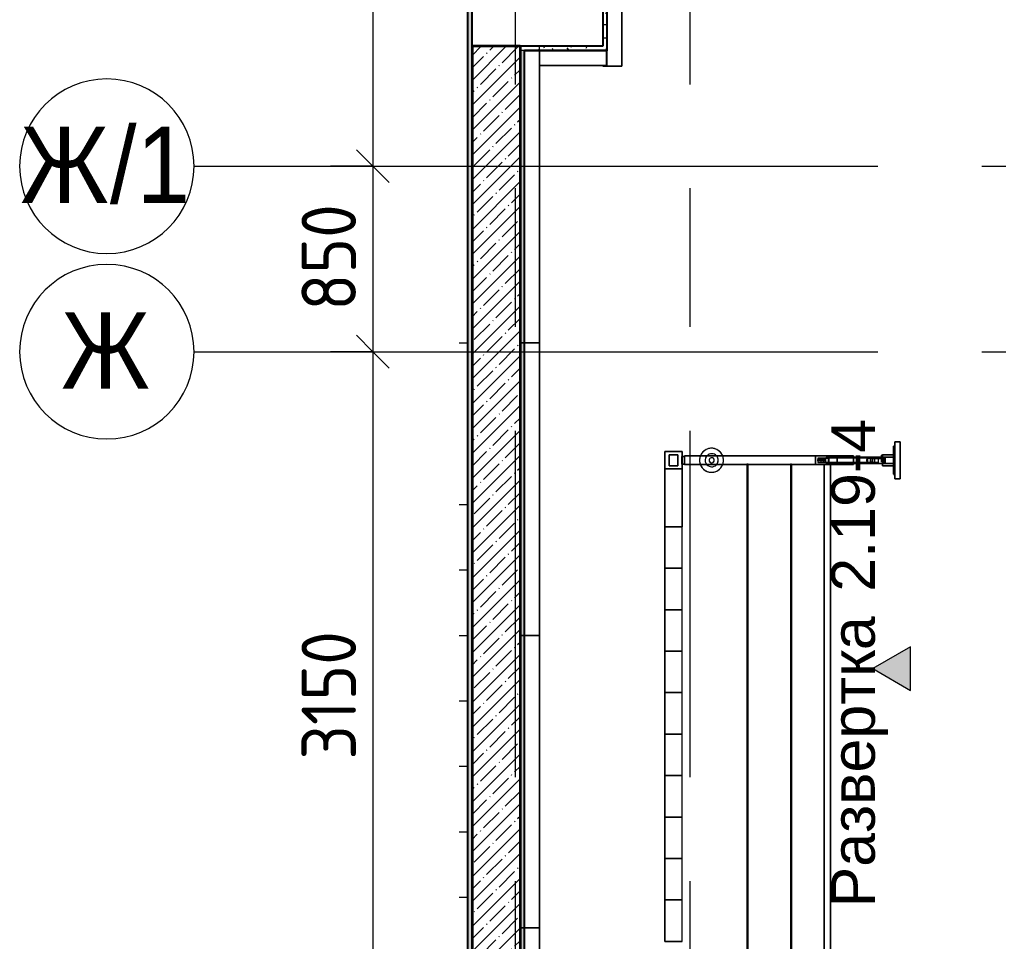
# Model space of a CAD drawing. Header units: millimetres. Extents: x 39486 to 115248, y -1987 to 27400.
# Drawn here: x 40086 to 44573, y 18597 to 22822 of the extents above; entities that cross this region are included whole.
import ezdxf

# ---------------------------------------------------------------- set-up
doc = ezdxf.new("R2010")
doc.units = ezdxf.units.MM
doc.linetypes.add('Осевая', pattern=[3175, 635, -476.25, 1587.5, -476.25])
for name, color, linetype, lineweight in [('0-1', 7, 'Continuous', 9), ('A-ANNO-DIMS', 7, 'Continuous', 9), ('A-ANNO-DIMS-100', 7, 'Continuous', 9), ('A-WALL', 7, 'Continuous', 9), ('G-ANNO-SYMB', 7, 'Continuous', 9), ('I-WALL', 7, 'Continuous', 9), ('S-STRS-1', 7, 'Continuous', 9), ('Оси', 7, 'Continuous', 9), ('Оси-1', 7, 'Continuous', 20), ('Оси-2', 7, 'Осевая', 9)]:
    doc.layers.add(name, color=color, linetype=linetype, lineweight=lineweight)
for name, color, linetype, lineweight, true_color in [('A-WALL-1', 7, 'Continuous', 25, 0x3c3c3c), ('A-WALL-2', 7, 'Continuous', 35, 0x3c3c3c), ('A-WALL-FNSH-2', 7, 'Continuous', 13, 0x3c3c3c), ('I-FURN-1', 7, 'Continuous', 9, 0xf0f0f0)]:
    doc.layers.add(name, color=color, linetype=linetype, lineweight=lineweight, true_color=true_color)
doc.styles.add('Arial', font='arial.ttf', dxfattribs={"width": 0.9, "height": 350})
doc.styles.add('Arial_1', font='arial.ttf', dxfattribs={"height": 200})
doc.styles.add('ISOCPEUR', font='isocpeur.ttf', dxfattribs={"width": 0.9, "height": 250})
doc.dimstyles.new('ISO-2_5_0_9К_БОЛЬШОЙ', dxfattribs={"dimscale": 304.8, "dimtxt": 248.995294, "dimasz": 0.492126, "dimexe": 0.393701, "dimexo": 0.984252, "dimgap": 0, "dimtad": 1, "dimdec": 0, "dimrnd": 10, "dimzin": 0, "dimdsep": 46, "dimtxsty": 'ISOCPEUR', "dimblk1": 'OBLIQUE', "dimblk2": 'OBLIQUE', "dimsah": 1, "dimcen": 0.09, "dimdle": 0.393701, "dimazin": 0, "dimtfac": 1, "dimtdec": 4, "dimtix": 1, "dimtmove": 0, "dimatfit": 3, "dimfxl": 1, "dimtvp": 1, "dimtolj": 1, "dimtzin": 0, "dimarcsym": 2})
pattern_1 = [(0, (0, 0), (121.92, 30.48), [10.058, -81.382, 10.058, -81.382, -487.68]), (0, (0, 0), (121.92, 30.48), [-182.88, 10.058, -172.822, 10.058, -81.382, -213.36]), (0, (0, 0), (121.92, 30.48), [-457.2, 10.058, -50.902, 10.058, -142.342]), (120, (45.72, 15.24), (-87.356454, 90.345817), [10.058, -81.382, 10.058, -81.382, -487.68]), (120, (45.72, 15.24), (-87.356454, 90.345817), [-182.88, 10.058, -172.822, 10.058, -81.382, -213.36]), (120, (45.72, 15.24), (-87.356454, 90.345817), [-457.2, 10.058, -50.902, 10.058, -142.342]), (240, (60.96, 76.2), (-34.563546, -120.825817), [10.058, -81.382, 10.058, -81.382, -487.68]), (240, (60.96, 76.2), (-34.563546, -120.825817), [-182.88, 10.058, -172.822, 10.058, -81.382, -213.36]), (240, (60.96, 76.2), (-34.563546, -120.825817), [-457.2, 10.058, -50.902, 10.058, -142.342])]

# ---------------------------------------------------------------- blocks, each defined once
blk = doc.blocks.new('Sports-Recreation_Goals-Nets_Unisport_Handball-goal-with-gas-springs - 5_26-V2-План разверток пом_ 2_19_ Этаж 2')
at = {"layer": '0-1'}
for p, q in [((-1605, -25), (-1605, -31)), ((-1605, -25), (-1605, -31)), ((-1595.4, -25), (-1595.4, -30)), ((-1595.4, -25), (-1595.4, -30)), ((-1484.4, -30), (-1484.4, -25)), ((-1484.4, -30), (-1484.4, -25)), ((-1475, -31), (-1475, -25)), ((-1475, -31), (-1475, -25)), ((-1554.1, -126.9), (-1550, -126.9)), ((-1550, -126.9), (-1548.1, -126.9)), ((-1549, -132.1), (-1549, -289.4)), ((-1531, -289.4), (-1531, -132.1)), ((-1554, -144.1), (-1554, -289.4)), ((-1526, -289.4), (-1526, -144.1)), ((-1554, -289.4), (-1554, -336.2)), ((-1549, -289.4), (-1549, -348)), ((-1531, -348), (-1531, -289.4)), ((-1526, -336.2), (-1526, -289.4)), ((-1520, -497), (-1522.7, -497)), ((-1522.7, -503), (-1520, -503)), ((-1520, -496.9), (-1522.2, -496.9)), ((-1522.2, -502.9), (-1520, -502.9)), ((1520, -496.9), (-1520, -496.9)), ((1520, -497), (-1520, -497)), ((-1520, -502.9), (1520, -502.9)), ((-1520, -503), (1520, -503)), ((-1520, -696.9), (-1522.2, -696.9)), ((-1522.2, -702.9), (-1520, -702.9)), ((1520, -696.9), (-1520, -696.9)), ((-1520, -702.9), (1520, -702.9))]:
    blk.add_line(p, q, dxfattribs=at)
at = {"layer": 'I-FURN-1'}
for p, q in [((-1455, 0), (-1625, 0)), ((-1625, 0), (-1455, 0)), ((-1625, 0), (-1625, -25)), ((-1625, -25), (-1625, 0)), ((-1455, -25), (-1455, 0)), ((-1455, 0), (-1455, -25)), ((-1625, -25), (-1600.7, -25)), ((-1455, -25), (-1625, -25)), ((-1605, -25), (-1601.1, -25)), ((-1598.2, -25), (-1605, -25)), ((-1605, -25), (-1601.1, -25)), ((-1601.1, -25), (-1605, -25)), ((-1603.2, -31), (-1605, -31)), ((-1605, -31), (-1598.2, -31)), ((-1603.2, -31), (-1605, -31)), ((-1605, -31), (-1603.2, -31)), ((-1598.2, -31), (-1603.2, -31)), ((-1598.2, -31), (-1603.2, -31)), ((-1603.2, -31), (-1598.2, -31)), ((-1601.1, -25), (-1598.2, -25)), ((-1601.1, -25), (-1598.2, -25)), ((-1598.2, -25), (-1601.1, -25)), ((-1600.7, -25), (-1594, -25)), ((-1598.2, -25), (-1598.2, -31)), ((-1598.2, -31), (-1598.2, -25)), ((-1598.2, -25), (-1594, -25)), ((-1594, -25), (-1598.2, -25)), ((-1598.2, -25), (-1598.2, -31)), ((-1598.2, -31), (-1598.2, -25)), ((-1598.2, -25), (-1594, -25)), ((-1594, -25), (-1598.2, -25)), ((-1564.9, -31), (-1598.2, -31)), ((-1598.2, -31), (-1564.9, -31)), ((-1564.9, -31), (-1598.2, -31)), ((-1598.2, -31), (-1564.9, -31)), ((-1594, -25), (-1485.8, -25)), ((-1485.8, -25), (-1594, -25)), ((-1594, -25), (-1485.8, -25)), ((-1485.8, -25), (-1594, -25)), ((-1594, -25), (-1583.3, -25)), ((-1583.3, -25), (-1594, -25)), ((-1594, -25), (-1594, -25)), ((-1594, -25), (-1539.9, -25)), ((-1539.9, -25), (-1594, -25)), ((-1594, -25), (-1485.8, -25)), ((-1583.3, -30), (-1594, -30)), ((-1594, -30), (-1583.3, -30)), ((-1594, -30), (-1594, -30)), ((-1555.2, -30), (-1594, -30)), ((-1594, -30), (-1539.9, -30)), ((-1583.3, -25), (-1564, -25)), ((-1564, -25), (-1583.3, -25)), ((-1564, -30), (-1583.3, -30)), ((-1583.3, -30), (-1564, -30)), ((-1554.9, -31), (-1564.9, -31)), ((-1564.9, -31), (-1554.9, -31)), ((-1554.9, -31), (-1564.9, -31)), ((-1564.9, -31), (-1554.9, -31)), ((-1554.9, -31), (-1564.9, -31)), ((-1564.9, -31), (-1554.9, -31)), ((-1564.9, -31), (-1564.9, -81)), ((-1564.9, -81), (-1564.9, -31)), ((-1564, -25), (-1539.9, -25)), ((-1539.9, -25), (-1564, -25)), ((-1555.2, -30), (-1564, -30)), ((-1564, -30), (-1555.2, -30)), ((-1539.9, -30), (-1555.2, -30)), ((-1555.2, -30), (-1539.9, -30)), ((-1539.9, -30), (-1555.2, -30)), ((-1524.9, -30), (-1554.9, -30)), ((-1554.9, -30), (-1524.9, -30)), ((-1524.9, -30), (-1554.9, -30)), ((-1554.9, -30), (-1524.9, -30)), ((-1554.9, -30), (-1554.9, -74)), ((-1554.9, -74), (-1554.9, -30)), ((-1554.9, -31), (-1554.9, -74)), ((-1554.9, -74), (-1554.9, -31)), ((-1524.9, -31), (-1554.9, -31)), ((-1554.9, -31), (-1524.9, -31)), ((-1524.9, -31), (-1554.9, -31)), ((-1554.9, -31), (-1524.9, -31)), ((-1524.9, -31), (-1554.9, -31)), ((-1554.9, -31), (-1524.9, -31)), ((-1485.8, -25), (-1539.9, -25)), ((-1539.9, -25), (-1515.8, -25)), ((-1496.5, -25), (-1539.9, -25)), ((-1539.9, -25), (-1485.8, -25)), ((-1539.9, -30), (-1524.6, -30)), ((-1524.6, -30), (-1539.9, -30)), ((-1539.9, -30), (-1524.6, -30)), ((-1485.8, -30), (-1539.9, -30)), ((-1524.9, -74), (-1524.9, -30)), ((-1524.9, -30), (-1524.9, -74)), ((-1524.9, -74), (-1524.9, -31)), ((-1524.9, -31), (-1524.9, -74)), ((-1514.9, -31), (-1524.9, -31)), ((-1524.9, -31), (-1514.9, -31)), ((-1514.9, -31), (-1524.9, -31)), ((-1524.9, -31), (-1514.9, -31)), ((-1514.9, -31), (-1524.9, -31)), ((-1524.9, -31), (-1514.9, -31)), ((-1524.6, -30), (-1485.8, -30)), ((-1515.8, -30), (-1524.6, -30)), ((-1524.6, -30), (-1485.8, -30)), ((-1515.8, -25), (-1496.5, -25)), ((-1496.5, -30), (-1515.8, -30)), ((-1481.8, -31), (-1514.9, -31)), ((-1514.9, -31), (-1481.8, -31)), ((-1481.8, -31), (-1514.9, -31)), ((-1514.9, -31), (-1481.8, -31)), ((-1514.9, -81), (-1514.9, -31)), ((-1514.9, -31), (-1514.9, -81)), ((-1496.5, -25), (-1485.8, -25)), ((-1485.8, -25), (-1496.5, -25)), ((-1485.8, -30), (-1496.5, -30)), ((-1485.8, -25), (-1481.8, -25)), ((-1481.8, -25), (-1485.8, -25)), ((-1485.8, -25), (-1481.8, -25)), ((-1481.8, -25), (-1485.8, -25)), ((-1485.8, -25), (-1485.8, -25)), ((-1485.8, -25), (-1481.8, -25)), ((-1485.8, -30), (-1485.8, -30)), ((-1481.8, -25), (-1481.8, -27.2)), ((-1475, -25), (-1481.8, -25)), ((-1481.8, -25), (-1475, -25)), ((-1481.8, -25), (-1481.8, -31)), ((-1481.8, -25), (-1481.8, -27.2)), ((-1481.8, -25), (-1481.8, -25)), ((-1481.8, -25), (-1481.8, -27.2)), ((-1481.8, -25), (-1455, -25)), ((-1481.8, -27.2), (-1481.8, -29.1)), ((-1481.8, -27.2), (-1481.8, -29.1)), ((-1481.8, -27.2), (-1481.8, -29.1)), ((-1481.8, -29.1), (-1481.8, -31)), ((-1481.8, -29.1), (-1481.8, -31)), ((-1481.8, -29.1), (-1481.8, -31)), ((-1475.8, -31), (-1481.8, -31)), ((-1481.8, -31), (-1475.8, -31)), ((-1475.8, -31), (-1481.8, -31)), ((-1481.8, -31), (-1475.8, -31)), ((-1475.8, -31), (-1475.8, -31)), ((-1564.9, -81), (-1563.1, -81)), ((-1554.5, -81), (-1564.9, -81)), ((-1554.6, -80.9), (-1563.1, -80.9)), ((-1563.1, -80.9), (-1554.7, -80.9)), ((-1563.1, -81), (-1563.1, -86.9)), ((-1563.1, -86.9), (-1563.1, -81)), ((-1563.1, -81), (-1554.5, -81)), ((-1563.1, -86.9), (-1554.6, -86.9)), ((-1560.2, -86.9), (-1563.1, -86.9)), ((-1556.7, -86.9), (-1560.2, -86.9)), ((-1554.7, -86.9), (-1556.7, -86.9)), ((-1524.9, -74), (-1554.9, -74)), ((-1548.1, -80.9), (-1554.6, -80.9)), ((-1554.6, -86.9), (-1548.1, -86.9)), ((-1525.4, -70), (-1554.5, -70)), ((-1554.5, -70), (-1525.4, -70)), ((-1525.4, -70), (-1554.5, -70)), ((-1554.5, -70), (-1525.4, -70)), ((-1554.5, -70), (-1554.5, -74)), ((-1554.5, -70), (-1554.5, -74)), ((-1554.5, -70), (-1554.5, -74)), ((-1554.5, -70), (-1554.5, -74)), ((-1554.5, -74), (-1525.4, -74)), ((-1525.4, -74), (-1554.5, -74)), ((-1554.5, -74), (-1525.4, -74)), ((-1554.5, -74), (-1554.5, -214.9)), ((-1554.5, -74), (-1554.5, -214.9)), ((-1554.5, -74), (-1554.5, -80.9)), ((-1554.5, -74), (-1554.5, -80.9)), ((-1554.5, -81), (-1554.5, -82.5)), ((-1554.5, -81), (-1554.5, -82.5)), ((-1554.5, -81), (-1548.2, -81)), ((-1525.4, -81), (-1554.5, -81)), ((-1554.5, -83.3), (-1554.5, -86.9)), ((-1554.5, -83.3), (-1554.5, -86.9)), ((-1554.5, -86.9), (-1554.5, -214.9)), ((-1554.5, -86.9), (-1554.5, -214.9)), ((-1548.2, -86.9), (-1554.1, -86.9)), ((-1554.1, -86.9), (-1554.1, -111.9)), ((-1554.1, -86.9), (-1548.2, -86.9)), ((-1554.1, -111.9), (-1554.1, -86.9)), ((-1553.7, -80.9), (-1548.2, -80.9)), ((-1548.2, -86.9), (-1553.7, -86.9)), ((-1548.1, -86.9), (-1548.2, -86.9)), ((-1548.2, -86.9), (-1548.1, -86.9)), ((-1548.1, -80.9), (-1542.6, -80.9)), ((-1548.1, -80.9), (-1533.1, -80.9)), ((-1548.1, -81), (-1539.9, -81)), ((-1548.1, -111.9), (-1548.1, -86.9)), ((-1548.1, -86.9), (-1548.1, -102.2)), ((-1533.1, -86.9), (-1548.1, -86.9)), ((-1533.1, -86.9), (-1548.1, -86.9)), ((-1542.6, -80.9), (-1539.6, -80.9)), ((-1539.9, -81), (-1536.5, -81)), ((-1539.6, -80.9), (-1536.1, -80.9)), ((-1536.5, -81), (-1533.1, -81)), ((-1536.1, -80.9), (-1533.1, -80.9)), ((-1533.1, -81), (-1533.1, -86.9)), ((-1533.1, -81), (-1533.1, -86.9)), ((-1533.1, -81), (-1525.4, -81)), ((-1525.4, -74), (-1525.4, -70)), ((-1525.4, -70), (-1525.4, -74)), ((-1525.4, -74), (-1525.4, -70)), ((-1525.4, -70), (-1525.4, -74)), ((-1525.4, -214.9), (-1525.4, -74)), ((-1525.4, -74), (-1525.4, -214.9)), ((-1525.4, -81), (-1525.4, -74)), ((-1525.4, -74), (-1525.4, -81)), ((-1525.4, -214.9), (-1525.4, -81)), ((-1525.4, -81), (-1525.4, -214.9)), ((-1525.4, -81), (-1514.9, -81)), ((-1514.9, -81), (-1525.4, -81)), ((-1554.1, -111.9), (-1554.1, -126.9)), ((-1554.1, -111.9), (-1554.1, -122.6)), ((-1554.1, -122.6), (-1554.1, -126.9)), ((-1550, -102.2), (-1548.2, -102.2)), ((-1550, -111.9), (-1550, -102.4)), ((-1550, -102.4), (-1550, -115.8)), ((-1550, -135), (-1550, -112.3)), ((-1550, -117.4), (-1550, -120.7)), ((-1550, -121.3), (-1550, -136.8)), ((-1548.2, -117.4), (-1549.7, -117.4)), ((-1548.1, -102.2), (-1548.1, -111.9)), ((-1548.1, -102.2), (-1530, -102.2)), ((-1548.1, -126.9), (-1548.1, -111.9)), ((-1548.1, -122.6), (-1548.1, -111.9)), ((-1530, -117.4), (-1548.1, -117.4)), ((-1548.1, -126.9), (-1548.1, -122.6)), ((-1530, -117.4), (-1530, -102.2)), ((-1530, -102.2), (-1530, -135)), ((-1530, -136.8), (-1530, -117.4)), ((-1550, -136.8), (-1550, -135)), ((-1544.6, -135), (-1550, -135)), ((-1550, -136.8), (-1550, -150.1)), ((-1550, -150.1), (-1550, -136.8)), ((-1547.2, -150.1), (-1545.2, -150.1)), ((-1540.1, -135), (-1544.2, -135)), ((-1544, -150.1), (-1541, -150.1)), ((-1535.8, -135), (-1539.9, -135)), ((-1539, -150.1), (-1536.1, -150.1)), ((-1530, -135), (-1535.4, -135)), ((-1535.2, -150.1), (-1533.2, -150.1)), ((-1531.8, -150.1), (-1530.5, -150.1)), ((-1530, -136.8), (-1530, -135)), ((-1530, -150.1), (-1530, -136.8)), ((-1530, -150.1), (-1530, -136.8)), ((-1560, -289.4), (-1560, -214.9)), ((-1560, -214.9), (-1554.5, -214.9)), ((-1560, -214.9), (-1554.5, -214.9)), ((-1560, -214.9), (-1560, -289.4)), ((-1554.5, -214.9), (-1560, -214.9)), ((-1560, -214.9), (-1520, -214.9)), ((-1560, -214.9), (-1560, -289.4)), ((-1560, -989.9), (-1560, -214.9)), ((-1525.4, -214.9), (-1554.5, -214.9)), ((-1554.5, -214.9), (-1525.4, -214.9)), ((-1525.4, -214.9), (-1554.5, -214.9)), ((-1549.2, -214.9), (-1552.2, -214.9)), ((-1552.2, -214.9), (-1549.2, -214.9)), ((-1552.2, -214.9), (-1549.2, -214.9)), ((-1552.2, -214.9), (-1549.2, -214.9)), ((-1545.3, -214.9), (-1548.2, -214.9)), ((-1548.2, -214.9), (-1545.3, -214.9)), ((-1548.2, -214.9), (-1545.3, -214.9)), ((-1548.2, -214.9), (-1545.3, -214.9)), ((-1540, -214.9), (-1545.1, -214.9)), ((-1545.1, -214.9), (-1540, -214.9)), ((-1545.1, -214.9), (-1540, -214.9)), ((-1545.1, -214.9), (-1540, -214.9)), ((-1534.7, -214.9), (-1538.9, -214.9)), ((-1538.9, -214.9), (-1534.7, -214.9)), ((-1538.9, -214.9), (-1534.7, -214.9)), ((-1538.9, -214.9), (-1534.7, -214.9)), ((-1532.3, -214.9), (-1533.6, -214.9)), ((-1533.6, -214.9), (-1532.3, -214.9)), ((-1533.6, -214.9), (-1532.3, -214.9)), ((-1533.6, -214.9), (-1532.3, -214.9)), ((-1528.6, -214.9), (-1530.1, -214.9)), ((-1530.1, -214.9), (-1528.6, -214.9)), ((-1530.1, -214.9), (-1528.6, -214.9)), ((-1530.1, -214.9), (-1528.6, -214.9)), ((-1525.4, -214.9), (-1520, -214.9)), ((-1525.4, -214.9), (-1520, -214.9)), ((-1520, -214.9), (-1525.4, -214.9)), ((-1520, -214.9), (-1520, -289.4)), ((-1520, -289.4), (-1520, -214.9)), ((-1520, -289.4), (-1520, -214.9)), ((-1520, -214.9), (-1520, -989.9)), ((-1560, -389.4), (-1560, -289.4)), ((-1560, -289.4), (-1560, -389.4)), ((-1560, -289.4), (-1560, -389.4)), ((-1520, -289.4), (-1560, -289.4)), ((-1560, -289.4), (-1520, -289.4)), ((-1560, -289.4), (-1560, -389.4)), ((-1560, -389.4), (-1560, -289.4)), ((-1520, -289.4), (-1520, -319.4)), ((-1520, -319.4), (-1520, -289.4)), ((-1520, -319.4), (-1520, -289.4)), ((-1520, -319.4), (-1520, -289.4)), ((-1520, -289.4), (-1520, -389.4)), ((-1550, -362.7), (-1550, -330)), ((-1550, -330), (-1550, -345.1)), ((-1550, -330), (-1530, -330)), ((-1550, -345.1), (-1550, -377.8)), ((-1548.2, -345.1), (-1550, -345.1)), ((-1532.6, -345.1), (-1547.4, -345.1)), ((-1543, -364.1), (-1543, -349.1)), ((-1543, -379.1), (-1543, -349.1)), ((-1543, -349.1), (-1537, -349.1)), ((-1537, -349.1), (-1537, -353.5)), ((-1537, -349.1), (-1537, -379.1)), ((-1537, -353.5), (-1537, -364.1)), ((-1530, -345.1), (-1532.2, -345.1)), ((-1530, -345.1), (-1530, -330)), ((-1530, -330), (-1530, -362.7)), ((-1530, -377.8), (-1530, -345.1)), ((-1520, -319.4), (-1520, -349.4)), ((-1520, -349.4), (-1520, -319.4)), ((-1520, -349.4), (-1520, -319.4)), ((1520, -319.4), (-1520, -319.4)), ((-1520, -319.4), (1520, -319.4)), ((-1520, -349.4), (-1520, -319.4)), ((-1520, -319.4), (-1520, -349.4)), ((-1520, -349.4), (-1520, -319.4)), ((-1520, -349.4), (-1520, -389.4)), ((-1520, -389.4), (-1520, -349.4)), ((-1520, -389.4), (-1520, -349.4)), ((-1520, -349.4), (1520, -349.4)), ((1520, -349.4), (-1520, -349.4)), ((-1520, -389.4), (-1520, -349.4)), ((-1560, -842.5), (-1560, -389.4)), ((-1560, -389.4), (-1560, -842.5)), ((-1560, -389.4), (-1560, -989.9)), ((-1560, -389.4), (-1520, -389.4)), ((-1520, -389.4), (-1560, -389.4)), ((-1550, -377.8), (-1550, -362.7)), ((-1543, -362.7), (-1550, -362.7)), ((-1550, -377.8), (-1543, -377.8)), ((-1537, -362.7), (-1543, -362.7)), ((-1543, -364.1), (-1543, -378.7)), ((-1543, -377.8), (-1537, -377.8)), ((-1543, -378.7), (-1543, -379.1)), ((-1543, -379.1), (-1537, -379.1)), ((-1530, -362.7), (-1537, -362.7)), ((-1537, -378.7), (-1537, -364.1)), ((-1537, -377.8), (-1530, -377.8)), ((-1537, -379.1), (-1537, -378.7)), ((-1530, -377.8), (-1530, -362.7)), ((-1520, -389.4), (-1520, -497.4)), ((-1520, -497.4), (-1520, -389.4)), ((-1520, -497.4), (-1520, -389.4)), ((-1522.7, -497), (-1522.7, -497.4)), ((-1522.7, -498.4), (-1522.7, -497)), ((-1522.7, -498.2), (-1522.7, -501.5)), ((-1522.7, -498.4), (-1522.7, -503)), ((-1522.2, -498.4), (-1522.2, -497.4)), ((-1522.2, -498.1), (-1522.2, -501.5)), ((-1522.2, -498.4), (-1522.2, -502.9)), ((-1520, -502.5), (-1520, -498.6)), ((-1520, -502.5), (-1520, -498.6)), ((-1520, -498.7), (-1520, -502.5)), ((-1520, -502.5), (-1520, -697.4)), ((-1520, -697.4), (-1520, -502.5)), ((-1520, -697.4), (-1520, -502.5)), ((-1522.2, -698.4), (-1522.2, -697.4)), ((-1522.2, -698.2), (-1522.2, -701.5)), ((-1522.2, -698.4), (-1522.2, -702.9)), ((-1520, -698.7), (-1520, -702.5)), ((-1520, -702.5), (-1520, -698.7)), ((-1520, -702.5), (-1520, -698.7)), ((-1520, -702.5), (-1520, -842.3)), ((-1520, -842.3), (-1520, -702.5)), ((-1520, -989.9), (-1520, -702.5)), ((-1560, -886.5), (-1560, -843.8)), ((-1560, -843.8), (-1560, -886.5)), ((-1520, -844.2), (-1520, -886.1)), ((-1520, -886.1), (-1520, -844.2)), ((-1560, -989), (-1560, -886.5)), ((-1560, -886.5), (-1560, -989)), ((-1520, -886.9), (-1520, -989)), ((-1520, -989), (-1520, -886.9)), ((-1234.9, -999.9), (-1580.1, -999.9)), ((-1580.1, -999.9), (-1580.1, -1079.9)), ((-1580.1, -999.9), (-1580.1, -1079.9)), ((-1580.1, -999.9), (-1557.5, -999.9)), ((-1557.5, -1000), (-1580.1, -1000)), ((-1580.1, -1000), (-1557.5, -1000)), ((-1580.1, -1000), (-1580.1, -1079.9)), ((-1580.1, -1079.9), (-1580.1, -1000)), ((-1557.5, -1000), (-1580.1, -1000)), ((-1580.1, -1000), (-1557.5, -1000)), ((-1580.1, -1000), (-1580.1, -1079.9)), ((-1580.1, -1079.9), (-1580.1, -1000)), ((-1557.5, -1000), (-1580.1, -1000)), ((-1580.1, -1000), (-1557.5, -1000)), ((-1580.1, -1000), (-1580.1, -1079.9)), ((-1580.1, -1079.9), (-1580.1, -1000)), ((-1557.5, -1000), (-1580.1, -1000)), ((-1580.1, -1000), (-1557.5, -1000)), ((-1580.1, -1000), (-1580.1, -1079.9)), ((-1580.1, -1079.9), (-1580.1, -1000)), ((-1557.5, -1000), (-1580.1, -1000)), ((-1580.1, -1000), (-1557.5, -1000)), ((-1580.1, -1000), (-1580.1, -1079.9)), ((-1580.1, -1079.9), (-1580.1, -1000)), ((-1557.5, -1000), (-1580.1, -1000)), ((-1580.1, -1000), (-1557.5, -1000)), ((-1580.1, -1000), (-1580.1, -1079.9)), ((-1580.1, -1079.9), (-1580.1, -1000)), ((-1557.5, -1000), (-1580.1, -1000)), ((-1580.1, -1000), (-1557.5, -1000)), ((-1580.1, -1000), (-1580.1, -1079.9)), ((-1580.1, -1079.9), (-1580.1, -1000)), ((-1557.5, -1000), (-1580.1, -1000)), ((-1580.1, -1000), (-1557.5, -1000)), ((-1580.1, -1000), (-1580.1, -1079.9)), ((-1580.1, -1079.9), (-1580.1, -1000)), ((-1557.5, -1000), (-1580.1, -1000)), ((-1580.1, -1000), (-1557.5, -1000)), ((-1580.1, -1000), (-1580.1, -1079.9)), ((-1580.1, -1079.9), (-1580.1, -1000)), ((-1515, -1020.4), (-1565, -1020.4)), ((-1565, -1020.4), (-1515, -1020.4)), ((-1565, -1020.4), (-1565, -1059.4)), ((-1565, -1059.4), (-1565, -1020.4)), ((-1560, -989), (-1557.5, -989)), ((-1520, -989), (-1560, -989)), ((-1560, -989.9), (-1557.5, -989.9)), ((-1520, -989.9), (-1560, -989.9)), ((-1557.5, -989), (-1522.5, -989)), ((-1557.5, -989), (-1522.5, -989)), ((-1522.5, -989), (-1557.5, -989)), ((-1557.5, -989.9), (-1557.5, -999.9)), ((-1557.5, -999.9), (-1557.5, -989.9)), ((-1557.5, -989.9), (-1522.5, -989.9)), ((-1557.5, -989.9), (-1522.5, -989.9)), ((-1522.5, -989.9), (-1557.5, -989.9)), ((-1557.5, -989.9), (-1557.5, -999.9)), ((-1557.5, -999.9), (-1557.5, -989.9)), ((-1557.5, -999.9), (-1522.5, -999.9)), ((-1557.5, -999.9), (-1557.5, -1001.4)), ((-1557.5, -1001.4), (-1557.5, -999.9)), ((-1522.5, -1000), (-1557.5, -1000)), ((-1557.5, -1000), (-1522.5, -1000)), ((-1522.5, -1000), (-1557.5, -1000)), ((-1557.5, -1000), (-1522.5, -1000)), ((-1522.5, -1000), (-1557.5, -1000)), ((-1557.5, -1000), (-1522.5, -1000)), ((-1522.5, -1000), (-1557.5, -1000)), ((-1557.5, -1000), (-1522.5, -1000)), ((-1522.5, -1000), (-1557.5, -1000)), ((-1557.5, -1000), (-1522.5, -1000)), ((-1522.5, -1000), (-1557.5, -1000)), ((-1557.5, -1000), (-1522.5, -1000)), ((-1522.5, -1000), (-1557.5, -1000)), ((-1557.5, -1000), (-1522.5, -1000)), ((-1522.5, -1000), (-1557.5, -1000)), ((-1557.5, -1000), (-1522.5, -1000)), ((-1522.5, -1000), (-1557.5, -1000)), ((-1557.5, -1000), (-1522.5, -1000)), ((-1557.5, -1000), (-1557.5, -1001.4)), ((-1557.5, -1001.4), (-1557.5, -1000)), ((-1557.5, -1001.4), (-1522.5, -1001.4)), ((-1522.5, -1001.4), (-1557.5, -1001.4)), ((-1557.5, -1001.4), (-1522.5, -1001.4)), ((-1522.5, -1001.4), (-1557.5, -1001.4)), ((-1522.5, -989), (-1520, -989)), ((-1522.5, -989.9), (-1522.5, -999.9)), ((-1522.5, -999.9), (-1522.5, -989.9)), ((-1522.5, -989.9), (-1520, -989.9)), ((-1522.5, -989.9), (-1522.5, -999.9)), ((-1522.5, -999.9), (-1522.5, -989.9)), ((-1522.5, -999.9), (-1502.1, -999.9)), ((-1522.5, -999.9), (-1522.5, -1001.4)), ((-1522.5, -1001.4), (-1522.5, -999.9)), ((-1500, -1000), (-1522.5, -1000)), ((-1522.5, -1000), (-1500, -1000)), ((-1500, -1000), (-1522.5, -1000)), ((-1522.5, -1000), (-1500, -1000)), ((-1500, -1000), (-1522.5, -1000)), ((-1522.5, -1000), (-1500, -1000)), ((-1500, -1000), (-1522.5, -1000)), ((-1522.5, -1000), (-1500, -1000)), ((-1500, -1000), (-1522.5, -1000)), ((-1522.5, -1000), (-1500, -1000)), ((-1500, -1000), (-1522.5, -1000)), ((-1522.5, -1000), (-1500, -1000)), ((-1500, -1000), (-1522.5, -1000)), ((-1522.5, -1000), (-1500, -1000)), ((-1500, -1000), (-1522.5, -1000)), ((-1522.5, -1000), (-1500, -1000)), ((-1500, -1000), (-1522.5, -1000)), ((-1522.5, -1000), (-1500, -1000)), ((-1522.5, -1000), (-1522.5, -1001.4)), ((-1522.5, -1001.4), (-1522.5, -1000)), ((-1515, -1059.4), (-1515, -1020.4)), ((-1515, -1020.4), (-1515, -1059.4)), ((-1502.1, -999.9), (-1500.1, -999.9)), ((-1500.1, -999.9), (-1500.1, -1079.9)), ((-1500.1, -999.9), (-1235, -999.9)), ((-1500.1, -1000), (-1500.1, -1079.9)), ((-1500, -1079.9), (-1500, -1000)), ((-1500, -1000), (-1500, -1079.9)), ((-1500, -1079.9), (-1500, -1000)), ((-1500, -1000), (-1500, -1079.9)), ((-1500, -1079.9), (-1500, -1000)), ((-1500, -1000), (-1500, -1079.9)), ((-1500, -1079.9), (-1500, -1000)), ((-1500, -1000), (-1500, -1079.9)), ((-1500, -1079.9), (-1500, -1000)), ((-1500, -1000), (-1500, -1079.9)), ((-1500, -1079.9), (-1500, -1000)), ((-1500, -1000), (-1500, -1079.9)), ((-1500, -1079.9), (-1500, -1000)), ((-1500, -1000), (-1500, -1079.9)), ((-1500, -1079.9), (-1500, -1000)), ((-1500, -1000), (-1500, -1079.9)), ((-1500, -1079.9), (-1500, -1000)), ((-1500, -1000), (-1500, -1079.9)), ((-1045, -999.9), (-1235, -999.9)), ((-1235, -999.9), (-1235, -1079.9)), ((-1235, -1079.9), (-1235, -999.9)), ((-1234.9, -999.9), (-1234.9, -1079.9)), ((-1234.9, -999.9), (-1234.9, -1079.9)), ((-1045, -999.9), (-1234.9, -999.9)), ((-855, -999.9), (-1045, -999.9)), ((-1045, -999.9), (-1045, -1079.9)), ((-855, -999.9), (-1045, -999.9)), ((-1045, -1079.9), (-1045, -999.9)), ((-1045, -1079.9), (-1045, -999.9)), ((-1045, -999.9), (-1045, -1079.9)), ((-855, -1079.9), (-855, -999.9)), ((-855, -999.9), (-855, -1079.9)), ((-665, -999.9), (-855, -999.9)), ((-855, -999.9), (-855, -1079.9)), ((-665, -999.9), (-855, -999.9)), ((-855, -1079.9), (-855, -999.9)), ((-475, -999.9), (-665, -999.9)), ((-665, -999.9), (-665, -1079.9)), ((-475, -999.9), (-665, -999.9)), ((-665, -1079.9), (-665, -999.9)), ((-665, -1079.9), (-665, -999.9)), ((-665, -999.9), (-665, -1079.9)), ((-475, -1079.9), (-475, -999.9)), ((-475, -999.9), (-475, -1079.9)), ((-285, -999.9), (-475, -999.9)), ((-475, -999.9), (-475, -1079.9)), ((-285, -999.9), (-475, -999.9)), ((-475, -1079.9), (-475, -999.9)), ((-95, -999.9), (-285, -999.9)), ((-285, -999.9), (-285, -1079.9)), ((-95, -999.9), (-285, -999.9)), ((-285, -1079.9), (-285, -999.9)), ((-285, -1079.9), (-285, -999.9)), ((-285, -999.9), (-285, -1079.9)), ((-95, -1079.9), (-95, -999.9)), ((-95, -999.9), (-95, -1079.9)), ((95, -999.9), (-95, -999.9)), ((-95, -999.9), (-95, -1079.9)), ((95, -999.9), (-95, -999.9)), ((-95, -1079.9), (-95, -999.9)), ((285, -999.9), (95, -999.9)), ((95, -999.9), (95, -1079.9)), ((285, -999.9), (95, -999.9)), ((95, -1079.9), (95, -999.9)), ((95, -1079.9), (95, -999.9)), ((95, -999.9), (95, -1079.9)), ((285, -1079.9), (285, -999.9)), ((285, -999.9), (285, -1079.9)), ((475, -999.9), (285, -999.9)), ((285, -999.9), (285, -1079.9)), ((475, -999.9), (285, -999.9)), ((285, -1079.9), (285, -999.9)), ((665, -999.9), (475, -999.9)), ((475, -999.9), (475, -1079.9)), ((665, -999.9), (475, -999.9)), ((475, -1079.9), (475, -999.9)), ((475, -1079.9), (475, -999.9)), ((475, -999.9), (475, -1079.9)), ((665, -1079.9), (665, -999.9)), ((665, -999.9), (665, -1079.9)), ((-1565, -1059.4), (-1515, -1059.4)), ((-1515, -1059.4), (-1565, -1059.4)), ((-1580.1, -1079.9), (-1234.9, -1079.9)), ((-1502.1, -1079.9), (-1580.1, -1079.9)), ((-1580.1, -1080), (-1500, -1080)), ((-1500, -1080), (-1580.1, -1080)), ((-1580.1, -1080), (-1500, -1080)), ((-1500, -1080), (-1580.1, -1080)), ((-1580.1, -1080), (-1500, -1080)), ((-1500, -1080), (-1580.1, -1080)), ((-1580.1, -1080), (-1500, -1080)), ((-1500, -1080), (-1580.1, -1080)), ((-1580.1, -1080), (-1500, -1080)), ((-1500, -1080), (-1580.1, -1080)), ((-1580.1, -1080), (-1500, -1080)), ((-1500, -1080), (-1580.1, -1080)), ((-1580.1, -1080), (-1500, -1080)), ((-1500, -1080), (-1580.1, -1080)), ((-1580.1, -1080), (-1500, -1080)), ((-1500, -1080), (-1580.1, -1080)), ((-1580.1, -1080), (-1500, -1080)), ((-1500, -1080), (-1580.1, -1080)), ((-1500.1, -1079.9), (-1502.1, -1079.9)), ((-1235, -1079.9), (-1500.1, -1079.9)), ((-1045, -1079.9), (-1235, -1079.9)), ((-1234.9, -1079.9), (-1045, -1079.9)), ((-1045, -1079.9), (-855, -1079.9)), ((-855, -1079.9), (-1045, -1079.9)), ((-855, -1079.9), (-665, -1079.9)), ((-665, -1079.9), (-855, -1079.9)), ((-665, -1079.9), (-475, -1079.9)), ((-475, -1079.9), (-665, -1079.9)), ((-475, -1079.9), (-285, -1079.9)), ((-285, -1079.9), (-475, -1079.9)), ((-285, -1079.9), (-95, -1079.9)), ((-95, -1079.9), (-285, -1079.9)), ((-95, -1079.9), (95, -1079.9)), ((95, -1079.9), (-95, -1079.9)), ((95, -1079.9), (285, -1079.9)), ((285, -1079.9), (95, -1079.9)), ((285, -1079.9), (475, -1079.9)), ((475, -1079.9), (285, -1079.9)), ((475, -1079.9), (665, -1079.9)), ((665, -1079.9), (475, -1079.9))]:
    blk.add_line(p, q, dxfattribs=at)
for centre, radius, start, end in [((-1540, -865.5), 55, 111.551, 248.449), ((-1540, -865.5), 55, 164.7103, 167.1429), ((-1540, -865.5), 55, 141.7749, 164.7103), ((-1540, -865.5), 55, 139.4712, 141.4286), ((-1540, -865.5), 55, 119.0854, 139.4712), ((-1539.9, -864.6), 29.9, 133.1147, 225.0027), ((-1539.9, -864.6), 29.9, 133.1147, 225.0027), ((-1540, -865.5), 55, 115.7143, 119.0854), ((-1540, -865.5), 55, 113.7713, 115.7143), ((-1540, -865.5), 55, 111.551, 113.7713), ((-1539.9, -864.6), 29.9, 100.7971, 133.1147), ((-1539.9, -864.6), 29.9, 100.7971, 133.1147), ((-1540, -865.5), 55, 90, 111.5312), ((-1540, -865.5), 55, 90, 111.5312), ((-1539.9, -864.6), 29.9, 89.5405, 100.7971), ((-1539.9, -864.6), 29.9, 45.7588, 100.7971), ((-1540, -865.5), 55, 68.4857, 90), ((-1540, -865.5), 55, 68.4857, 90), ((-1539.9, -864.6), 29.9, 64.7971, 86.5758), ((-1539.9, -864.6), 29.9, 46.7971, 64.7971), ((-1540, -865.5), 55, 291.551, 68.449), ((-1540, -865.5), 55, 66.2287, 68.449), ((-1539.9, -864.6), 29.9, 312.4857, 45.7588), ((-1539.9, -864.6), 29.9, 312.4857, 45.7588), ((-1540, -865.5), 55, 64.2857, 66.2287), ((-1540, -865.5), 55, 60.9146, 64.2857), ((-1540, -865.5), 55, 51.4286, 60.9146), ((-1540, -865.5), 55, 40.5288, 51.4286), ((-1540, -865.5), 55, 14.401, 38.2251), ((-1540, -865.5), 55, 168.6867, 190.4246), ((-1540, -865.5), 55, 190.4246, 192.8571), ((-1540, -865.5), 55, 194.401, 218.2251), ((-1539.9, -864.6), 29.9, 225.0027, 280.7971), ((-1539.9, -864.6), 29.9, 226.7971, 244.7971), ((-1539.9, -864.6), 29.9, 244.7971, 253.8241), ((-1540, -864.6), 12, 32.0807, 212.0807), ((-1540, -864.6), 12, 167.0807, 212.0807), ((-1540, -864.6), 12, 151.2788, 167.0807), ((-1540, -864.6), 12, 137.3999, 151.2788), ((-1540, -864.6), 12, 212.0807, 30.5238), ((-1540, -864.6), 12, 212.0807, 267.3451), ((-1540, -864.6), 12, 122.0807, 135.3403), ((-1539.9, -864.6), 29.9, 255.9952, 267.4596), ((-1540, -864.6), 12, 104.4676, 122.0807), ((-1540, -864.6), 12, 92.106, 104.4676), ((-1539.9, -864.6), 29.9, 269.5403, 280.7971), ((-1540, -864.6), 12, 272.106, 284.4676), ((-1540, -864.6), 12, 32.0807, 87.3451), ((-1540, -864.6), 12, 284.4676, 302.0807), ((-1539.9, -864.6), 29.9, 280.7971, 312.4857), ((-1539.9, -864.6), 29.9, 280.7971, 312.4857), ((-1540, -864.6), 12, 302.0807, 315.3403), ((-1540, -864.6), 12, 320.5484, 331.2788), ((-1540, -864.6), 12, 347.0807, 30.5238), ((-1540, -864.6), 12, 331.2788, 347.0807), ((-1540, -865.5), 55, 321.7749, 344.7103), ((-1540, -865.5), 55, 344.7103, 347.1429), ((-1540, -865.5), 55, 10.4246, 12.8571), ((-1540, -865.5), 55, 348.6867, 10.4246), ((-1540, -865.5), 55, 220.5288, 231.4286), ((-1540, -865.5), 55, 231.4286, 240.9146), ((-1540, -865.5), 55, 240.9146, 244.2857), ((-1540, -865.5), 55, 244.2857, 246.2287), ((-1540, -865.5), 55, 246.2287, 248.449), ((-1540, -865.5), 55, 248.4688, 270), ((-1540, -865.5), 55, 248.4688, 270), ((-1540, -865.5), 55, 270, 291.5143), ((-1540, -865.5), 55, 270, 291.5143), ((-1540, -865.5), 55, 291.551, 293.7713), ((-1540, -865.5), 55, 293.7713, 295.7143), ((-1540, -865.5), 55, 295.7143, 299.0854), ((-1540, -865.5), 55, 299.0854, 319.4712), ((-1540, -865.5), 55, 319.4712, 321.4286)]:
    blk.add_arc(centre, radius, start, end, dxfattribs=at)
for centre, major_axis, start_param, end_param in [((-1540, -144.1), (14, 0), 1.570796, 3.141593), ((-1540, -132.1), (9, 0), 1.570796, 3.454967), ((-1540, -132.1), (9, 0), 5.835786, 7.853982), ((-1540, -144.1), (14, 0), 0, 1.570796), ((-1540, -144.1), (14, 0), 3.141593, 3.322848), ((-1540, -144.1), (14, 0), 3.33115, 3.491338), ((-1540, -144.1), (14, 0), 3.52479, 3.682602), ((-1540, -144.1), (14, 0), 3.773369, 3.92419), ((-1540, -144.1), (14, 0), 4.136048, 4.397085), ((-1540, -132.1), (9, 0), 3.816291, 4.127878), ((-1540, -132.1), (9, 0), 4.151538, 4.671421), ((-1540, -144.1), (14, 0), 4.398941, 4.712389), ((-1540, -144.1), (14, 0), 4.712389, 5.017501), ((-1540, -132.1), (9, 0), 4.755033, 5.271558), ((-1540, -132.1), (9, 0), 5.287829, 5.608487), ((-1540, -144.1), (14, 0), 5.098638, 5.252853), ((-1540, -144.1), (14, 0), 5.364723, 5.464962), ((-1540, -144.1), (14, 0), 5.564316, 5.872134), ((-1540, -144.1), (14, 0), 5.905355, 6.085043), ((-1540, -144.1), (14, 0), 6.100402, 6.283185), ((-1540, -336.2), (14, 0), 2.356194, 3.141593), ((-1540, -336.2), (14, 0), 3.141593, 3.90774), ((-1540, -336.2), (14, 0), 1.570796, 2.356194), ((-1540, -336.2), (14, 0), 3.926991, 4.062982), ((-1540, -348), (9, 0), 2.617994, 3.141593), ((-1540, -348), (9, 0), 3.141593, 3.665191), ((-1540, -348), (9, 0), 1.570796, 2.617994), ((-1540, -348), (9, 0), 3.665191, 4.309322), ((-1540, -336.2), (14, 0), 4.142741, 4.712389), ((-1540, -348), (9, 0), 4.309322, 4.712389), ((-1540, -336.2), (14, 0), 0, 1.570796), ((-1540, -348), (9, 0), 0.523599, 1.570796), ((-1540, -336.2), (14, 0), 4.712389, 5.282037), ((-1540, -348), (9, 0), 4.712389, 5.115456), ((-1540, -348), (9, 0), 5.115456, 6.806784), ((-1540, -336.2), (14, 0), 5.310407, 5.497787), ((-1540, -336.2), (-14, 0), 2.375446, 3.141593)]:
    blk.add_ellipse(centre, major_axis=major_axis, ratio=0.756193, start_param=start_param, end_param=end_param, dxfattribs=at)
blk = doc.blocks.new('Мат в спортивном зале - Т4-31174356-План разверток пом_ 2_19_ Этаж 2')
at = {"layer": 'I-FURN-1'}
for p, q in [((-458.7, 925.9), (-458.7, 906.7)), ((881.3, 909.3), (-458.7, 909.3)), ((-458.7, 909.3), (-458.7, 839.3)), ((-458.7, 839.3), (-458.7, 909.3)), ((-458.7, 909.3), (880.3, 909.3)), ((881.3, 906.7), (881.3, 925.9)), ((881.3, 839.3), (881.3, 909.3)), ((881.3, 908.3), (881.3, 840.6)), ((-458.7, 839.3), (881.3, 839.3)), ((812.3, 839.3), (-458.7, 839.3)), ((881.3, 839.3), (812.3, 839.3)), ((881.3, 840.6), (881.3, 839.3))]:
    blk.add_line(p, q, dxfattribs=at)
blk = doc.blocks.new('Мат в спортивном зале - Т4-V11-План разверток пом_ 2_19_ Этаж 2')
at = {"layer": 'I-FURN-1'}
for p, q in [((-458.7, 925.9), (-458.7, 906.7)), ((881.3, 909.3), (-458.7, 909.3)), ((-458.7, 909.3), (-458.7, 839.3)), ((-458.7, 839.3), (-458.7, 909.3)), ((-458.7, 909.3), (881.3, 909.3)), ((881.3, 906.7), (881.3, 925.9)), ((881.3, 839.3), (881.3, 909.3)), ((881.3, 909.3), (881.3, 839.3)), ((-458.7, 839.3), (881.3, 839.3)), ((881.3, 839.3), (-458.7, 839.3))]:
    blk.add_line(p, q, dxfattribs=at)
blk = doc.blocks.new('Мат в спортивном зале - Т4-V14-План разверток пом_ 2_19_ Этаж 2')
at = {"layer": 'I-FURN-1'}
for p, q in [((-458.7, 925.9), (-458.7, 906.7)), ((881.3, 909.3), (-458.7, 909.3)), ((-458.7, 909.3), (-458.7, 839.3)), ((-458.7, 840.6), (-458.7, 909.3)), ((-457.7, 909.3), (881.3, 909.3)), ((881.3, 906.7), (881.3, 925.9)), ((881.3, 839.3), (881.3, 909.3)), ((881.3, 909.3), (881.3, 839.3)), ((-458.7, 839.3), (-458.7, 840.6)), ((-458.7, 839.3), (881.3, 839.3)), ((-389.7, 839.3), (-458.7, 839.3)), ((881.3, 839.3), (-389.7, 839.3))]:
    blk.add_line(p, q, dxfattribs=at)
blk = doc.blocks.new('Мат в спортивном зале - Т7-31175720-План разверток пом_ 2_19_ Этаж 2')
at = {"layer": 'I-FURN-1'}
for p, q in [((881.3, -839.3), (571.3, -839.3)), ((571.3, -839.3), (571.3, -909.3)), ((571.3, -908.3), (571.3, -839.3)), ((571.3, -839.3), (573.9, -839.3)), ((573.9, -839.3), (880, -839.3)), ((880, -839.3), (881.3, -839.3)), ((881.3, -909.3), (881.3, -839.3)), ((881.3, -839.3), (881.3, -908.3)), ((571.3, -925.9), (571.3, -906.7)), ((571.3, -909.3), (881.3, -909.3)), ((881.3, -906.7), (881.3, -925.9))]:
    blk.add_line(p, q, dxfattribs=at)
blk = doc.blocks.new('Мат в спортивном зале - Т6-V20-План разверток пом_ 2_19_ Этаж 2')
at = {"layer": 'I-FURN-1'}
for p, q in [((101.3, 925.9), (101.3, 906.7)), ((881.3, 909.3), (101.3, 909.3)), ((101.3, 909.3), (101.3, 839.3)), ((101.3, 839.3), (101.3, 909.3)), ((101.3, 909.3), (103.3, 909.3)), ((103.3, 909.3), (172.3, 909.3)), ((812.3, 909.3), (881.3, 909.3)), ((881.3, 906.7), (881.3, 925.9)), ((881.3, 839.3), (881.3, 909.3)), ((881.3, 909.3), (881.3, 906.7)), ((881.3, 906.7), (881.3, 839.3)), ((101.3, 839.3), (881.3, 839.3)), ((881.3, 839.3), (101.3, 839.3))]:
    blk.add_line(p, q, dxfattribs=at)
blk = doc.blocks.new('Зашивка приборов отопления28 - Зашивка приборов отопления-33322877-План разверток пом_ 2_19_ Этаж 2')
at = {"layer": 'A-WALL'}
for p, q in [((73341, 95), (73341, 55.9)), ((73341.4, 95), (73341.4, 55.9))]:
    blk.add_line(p, q, dxfattribs=at)
blk = doc.blocks.new('Ось сетки - D8-29747960-План разверток пом_ 2_19_ Этаж 2')
at = {"layer": 'Оси-1'}
for start, end in [(360, 180), (180, 360)]:
    blk.add_arc((0, 0), 4, start, end, dxfattribs=at)
blk = doc.blocks.new('Фасад - Марка фасада_Указатель-25386507-План разверток пом_ 2_19_ Этаж 2')
at = {"layer": 'G-ANNO-SYMB'}
blk.add_hatch(color=256, dxfattribs=at).paths.add_polyline_path([(-1, 0), (0, 1.732), (1, 0), (0, 0)])
for p, q in [((0, 1.732), (-1, 0)), ((1, 0), (0, 1.732)), ((-1, 0), (0, 0)), ((0, 0), (1, 0))]:
    blk.add_line(p, q, dxfattribs=at)
blk = doc.blocks.new('DIMBLOCK1-План разверток пом_ 2_19_ Этаж 2')
at = {"layer": 'A-ANNO-DIMS-100'}
for p, q in [((41705.1, 27120), (41705.1, 22150)), ((41511.1, 27000), (41825.1, 27000)), ((41705.1, 27000), (41511.1, 27000)), ((41511.1, 22150), (41825.1, 22150)), ((41705.1, 22150), (41511.1, 22150))]:
    blk.add_line(p, q, dxfattribs=at)
at = {"layer": 'A-ANNO-DIMS-100', "lineweight": 20}
for p, q in [((41705.1, 27000), (41630.1, 27075)), ((41705.1, 27000), (41780.1, 26925)), ((41705.1, 22150), (41630.1, 22225)), ((41705.1, 22150), (41780.1, 22075))]:
    blk.add_line(p, q, dxfattribs=at)
at = {"layer": 'A-ANNO-DIMS-100', "color": 0, "insert": (41378.4, 24247), "char_height": 250, "width": 787.208, "attachment_point": 1, "rotation": 90, "line_spacing_factor": 1.149209, "style": 'ISOCPEUR'}
blk.add_mtext('4850', dxfattribs=at)
blk = doc.blocks.new('_Oblique')
at = {"color": 0, "linetype": 'ByBlock', "lineweight": -2}
blk.add_line((-0.5, -0.5), (0.5, 0.5), dxfattribs=at)
blk = doc.blocks.new('DIMBLOCK2-План разверток пом_ 2_19_ Этаж 2')
at = {"layer": 'A-ANNO-DIMS-100', "lineweight": 20}
for p, q in [((41705.1, 22150), (41630.1, 22225)), ((41705.1, 22150), (41780.1, 22075)), ((41705.1, 21300), (41630.1, 21375)), ((41705.1, 21300), (41780.1, 21225))]:
    blk.add_line(p, q, dxfattribs=at)
at = {"layer": 'A-ANNO-DIMS-100'}
for p, q in [((41511.1, 22150), (41825.1, 22150)), ((41705.1, 22150), (41511.1, 22150)), ((41705.1, 22150), (41705.1, 21300)), ((41511.1, 21300), (41825.1, 21300)), ((41705.1, 21300), (41511.1, 21300))]:
    blk.add_line(p, q, dxfattribs=at)
at = {"layer": 'A-ANNO-DIMS-100', "color": 0, "insert": (41378.4, 21488), "char_height": 250, "width": 568.858, "attachment_point": 1, "rotation": 90, "line_spacing_factor": 1.149209, "style": 'ISOCPEUR'}
blk.add_mtext('850', dxfattribs=at)
blk = doc.blocks.new('DIMBLOCK3-План разверток пом_ 2_19_ Этаж 2')
at = {"layer": 'A-ANNO-DIMS-100', "lineweight": 20}
for p, q in [((41705.1, 21300), (41630.1, 21375)), ((41705.1, 21300), (41780.1, 21225)), ((41705.1, 18150), (41630.1, 18225)), ((41705.1, 18150), (41780.1, 18075))]:
    blk.add_line(p, q, dxfattribs=at)
at = {"layer": 'A-ANNO-DIMS-100'}
for p, q in [((41511.1, 21300), (41825.1, 21300)), ((41705.1, 21300), (41511.1, 21300)), ((41705.1, 21300), (41705.1, 18150)), ((41511.1, 18150), (41825.1, 18150)), ((41705.1, 18150), (41511.1, 18150))]:
    blk.add_line(p, q, dxfattribs=at)
at = {"layer": 'A-ANNO-DIMS-100', "color": 0, "insert": (41378.4, 19430.5), "char_height": 250, "width": 706.764, "attachment_point": 1, "rotation": 90, "line_spacing_factor": 1.149209, "style": 'ISOCPEUR'}
blk.add_mtext('3150', dxfattribs=at)

msp = doc.modelspace()

# ---------------------------------------------------------------- hatches: boundary and pattern name
at = {"layer": 'I-WALL'}
h = msp.add_hatch(dxfattribs=at)
h.set_pattern_fill('FP_13', color=256, style=0, pattern_type=2)
h.set_pattern_definition(pattern_1)
h.paths.add_polyline_path([(42140, 15220), (42160, 15220), (42160, 23380), (42140, 23379), (42140, 17049.5)])
h = msp.add_hatch(dxfattribs=at)
h.set_pattern_fill('FP_13', color=256, style=0, pattern_type=2)
h.set_pattern_definition(pattern_1)
h.paths.add_polyline_path([(42776.1, 22680), (42780, 22680), (42780, 23300), (42760, 23300), (42760, 22680)])
h = msp.add_hatch(dxfattribs=at)
h.set_pattern_fill('FP_3', color=256, style=0, pattern_type=2)
h.set_pattern_definition([(45, (0, 0), (-57.02463, 57.02463), []), (45, (57.025, 0), (-57.02463, 57.02463), [100.806, -20.161, 3.353, -16.808])])
h.paths.add_polyline_path([(42160, 17300), (42380, 17300), (42380, 22700), (42160, 22700), (42160, 18087)])
h = msp.add_hatch(dxfattribs=at)
h.set_pattern_fill('FP_13', color=256, style=0, pattern_type=2)
h.set_pattern_definition(pattern_1)
h.paths.add_polyline_path([(42760, 22680), (42760, 22700), (42380, 22700), (42380, 22680), (42470, 22680)])
h = msp.add_hatch(dxfattribs=at)
h.set_pattern_fill('FP_13', color=256, style=0, pattern_type=2)
h.set_pattern_definition(pattern_1)
h.paths.add_polyline_path([(42400, 17300), (42400, 22680), (42380, 22680), (42380, 17300)])

# ---------------------------------------------------------------- linework, layer by layer
at = {"layer": 'A-WALL-1'}
for p, q in [((42140, 15220), (42140, 23380)), ((42160, 16700), (42160, 23300)), ((42760, 23300), (42760, 22700)), ((42780, 22680), (42780, 23320)), ((42760, 22700), (42380, 22700)), ((42400, 17320), (42400, 22680)), ((42780, 22680), (42400, 22680))]:
    msp.add_line(p, q, dxfattribs=at)
at = {"layer": 'A-WALL-2'}
for p, q in [((42380, 22700), (42160, 22700)), ((42160, 22700), (42160, 17300)), ((42380, 22700), (42380, 17300))]:
    msp.add_line(p, q, dxfattribs=at)
at = {"layer": 'A-WALL-FNSH-2'}
for p, q in [((42139, 23379), (42139, 15220)), ((42781, 22679), (42781, 23321)), ((42400, 22679), (42781, 22679)), ((42401, 17321), (42401, 22680))]:
    msp.add_line(p, q, dxfattribs=at)
at = {"layer": 'I-WALL'}
for p, q in [((42100.9, 21340), (42129, 21340)), ((42129, 21339), (42100.9, 21339)), ((42129, 21340), (42129, 21339)), ((42139, 20911.1), (42140, 20911.1)), ((42140, 20820.4), (42139, 20820.4))]:
    msp.add_line(p, q, dxfattribs=at)
at = {"layer": 'S-STRS-1'}
for p, q in [((42100.9, 20600), (42140, 20600)), ((42100.9, 20600), (42140, 20600)), ((42100.9, 20300), (42140, 20300)), ((42100.9, 20300), (42140, 20300)), ((42100.9, 20000), (42140, 20000)), ((42100.9, 20000), (42140, 20000)), ((42100.9, 19700), (42140, 19700)), ((42100.9, 19700), (42140, 19700)), ((42100.9, 19400), (42140, 19400)), ((42100.9, 19400), (42140, 19400)), ((42100.9, 19100), (42140, 19100)), ((42100.9, 19100), (42140, 19100)), ((42100.9, 18800), (42140, 18800)), ((42100.9, 18800), (42140, 18800))]:
    msp.add_line(p, q, dxfattribs=at)
at = {"layer": 'Оси'}
for p, q in [((40885.9, 22150), (43385.9, 22150)), ((40885.9, 21300), (43385.9, 21300))]:
    msp.add_line(p, q, dxfattribs=at)
at = {"layer": 'Оси-2'}
for p, q in [((42360, 11888.7), (42360, 24898.1)), ((43160, 11888.7), (43160, 24898.1)), ((43385.9, 22150), (64280.5, 22150)), ((43385.9, 21300), (64280.5, 21300))]:
    msp.add_line(p, q, dxfattribs=at)

# ---------------------------------------------------------------- block references
at = {"layer": 'A-WALL', "rotation": 89.9999999999998}
msp.add_blockref('Зашивка приборов отопления28 - Зашивка приборов отопления-33322877-План разверток пом_ 2_19_ Этаж 2', (42195.9, -52001), dxfattribs=at)
at = {"layer": 'G-ANNO-SYMB', "xscale": 99.99999999999993, "yscale": 99.99999999999993, "zscale": 99.99999999999993, "rotation": 89.99999999999962}
msp.add_blockref('Фасад - Марка фасада_Указатель-25386507-План разверток пом_ 2_19_ Этаж 2', (44170.4, 19848), dxfattribs=at)
at = {"layer": 'I-FURN-1'}
for name, p, rotation in [('Мат в спортивном зале - Т6-V20-План разверток пом_ 2_19_ Этаж 2', (43685.4, 22507.7), 90.00000000000017), ('Мат в спортивном зале - Т4-31174356-План разверток пом_ 2_19_ Этаж 2', (43309.3, 21798.7), 90.00000000000017), ('Мат в спортивном зале - Т7-31175720-План разверток пом_ 2_19_ Этаж 2', (43350, 21771.7), 180), ('Мат в спортивном зале - Т4-V11-План разверток пом_ 2_19_ Этаж 2', (43309.3, 20458.7), 90.00000000000017), ('Sports-Recreation_Goals-Nets_Unisport_Handball-goal-with-gas-springs - 5_26-V2-План разверток пом_ 2_19_ Этаж 2', (44123.3, 19262.5), 269.9999999999997), ('Мат в спортивном зале - Т4-V11-План разверток пом_ 2_19_ Этаж 2', (43309.3, 19118.7), 90.00000000000017), ('Мат в спортивном зале - Т4-V14-План разверток пом_ 2_19_ Этаж 2', (43309.3, 17778.7), 90.00000000000017)]:
    msp.add_blockref(name, p, dxfattribs=dict(at, rotation=rotation))
at = {"layer": 'Оси-1', "xscale": 99.99999999999993, "yscale": 99.99999999999993, "zscale": 99.99999999999993, "rotation": 269.9999999999994}
for p in [(40485.9, 22150), (40485.9, 21300)]:
    msp.add_blockref('Ось сетки - D8-29747960-План разверток пом_ 2_19_ Этаж 2', p, dxfattribs=at)

# ---------------------------------------------------------------- texts
at = {"layer": 'G-ANNO-SYMB', "char_height": 200, "attachment_point": 1, "rotation": 90, "style": 'Arial_1'}
for s, insert, width in [(' 2.19-4', (43806.6, 20122.5), 1074.261), ('Развертка', (43806.6, 18753.2), 1659.493)]:
    msp.add_mtext(s, dxfattribs=dict(at, insert=insert, width=width))
at = {"layer": 'Оси', "char_height": 350, "attachment_point": 1, "style": 'Arial'}
for s, insert, width in [('/1', (40500, 22331), 454.557), ('\\fArial|b0|i0|c204|p34|;\\W.9;Ж', (40089.2, 22331), 497.848), ('\\fArial|b0|i0|c204|p34|;\\W.9;Ж', (40276.9, 21481), 497.848)]:
    msp.add_mtext(s, dxfattribs=dict(at, insert=insert, width=width))

# ---------------------------------------------------------------- dimensions: what is measured, and where the dimension line sits
at = {"layer": 'A-ANNO-DIMS'}
for base, p1, p2, override, picture, middle in [((41705.1, 22150), (41811.1, 27000), (41811.1, 22150), {"dimpost": '<>', "dimfxl": 4849.999753}, 'DIMBLOCK1-План разверток пом_ 2_19_ Этаж 2', (41580.1, 24575)), ((41705.1, 21300), (41811.1, 22150), (41811.1, 21300), {"dimpost": '<>', "dimfxl": 850}, 'DIMBLOCK2-План разверток пом_ 2_19_ Этаж 2', (41580.1, 21725)), ((41705.1, 18150), (41811.1, 21300), (41811.1, 18150), {"dimpost": '<>', "dimfxl": 3150}, 'DIMBLOCK3-План разверток пом_ 2_19_ Этаж 2', (41580.1, 19725))]:
    dim = msp.add_linear_dim(base=base, p1=p1, p2=p2, angle=90, dimstyle='ISO-2_5_0_9К_БОЛЬШОЙ', override=override, dxfattribs=at)
    dim.commit()
    dim.dimension.update_dxf_attribs({"geometry": picture, "text_midpoint": middle})

doc.saveas('drawing.dxf')
